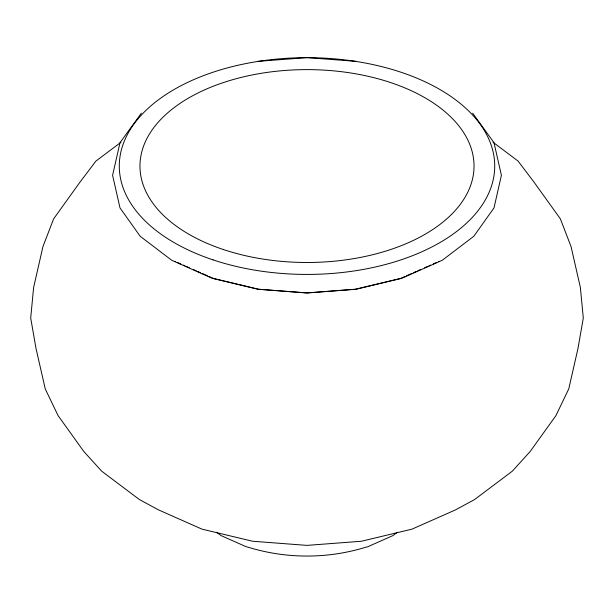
<?xml version="1.0" encoding="UTF-8"?>
<svg xmlns="http://www.w3.org/2000/svg" width="614" height="614" viewBox="0 0 614 614"><rect width="100%" height="100%" fill="white"/><g stroke="black" fill="none" stroke-linecap="round" stroke-linejoin="round"><path stroke-width="0.92" d="M141.35 113.191L119.999 142.694L112.592 175.297L119.999 207.908L140.192 236.275L171.751 260.282L212.191 278.311L257.918 289.248L307 292.978L356.082 289.248L401.809 278.311L442.249 260.282L473.808 236.275L494.001 207.908L501.408 175.297L494.001 142.694L472.65 113.191M120.989 142.225L95.922 161.083L79.812 182.381L53.602 218.906L42.949 246.59L33.632 287.444L30.7 318.037L36.011 348.414L45.244 388.908L58.084 415.624L83.826 451.505L101.701 471.191L139.378 499.535L158.466 509.866L201.968 529.138L252.63 541.256L307 545.385L361.37 541.256L412.032 529.138L455.534 509.866L474.622 499.535L512.299 471.191L530.174 451.505L555.916 415.624L568.756 388.908L577.989 348.414L583.3 318.037L580.368 287.444L571.051 246.59L560.398 218.906L534.188 182.381L518.078 161.083L493.011 142.225M397.435 532.231L392.975 535.585L367.794 546.736L365.376 547.35C327.508 558.955 286.492 558.955 248.624 547.35L246.206 546.736L221.025 535.585L216.565 532.231M438.849 261.503L439.263 261.28M404.826 276.53L400.52 278.441L355.414 289.225L307 292.909L258.586 289.225L213.48 278.441L209.174 276.53M406.552 275.77L411.718 273.483M413.437 272.716L416.016 271.572M417.743 270.812L420.321 269.669M424.627 267.758L427.206 266.614M428.933 265.854L430.652 265.087M433.238 263.943L436.677 262.424M257.918 61.354L307 57.624L356.082 61.354M177.323 262.424L180.762 263.943M183.348 265.087L185.067 265.854M186.794 266.614L189.373 267.758M193.679 269.669L196.257 270.812M197.984 271.572L200.563 272.716M202.282 273.483L207.448 275.77M174.737 261.28L175.151 261.503M213.142 259.906A187.715 108.379 0 0 0 494.715 166.049A187.715 108.379 0 0 0 213.142 72.191A187.715 108.379 0 0 0 213.142 259.906M223.481 249.568A167.031 96.436 0 0 0 474.031 166.049A167.031 96.436 0 0 0 223.481 82.537A167.031 96.436 0 0 0 223.481 249.568"/></g></svg>
